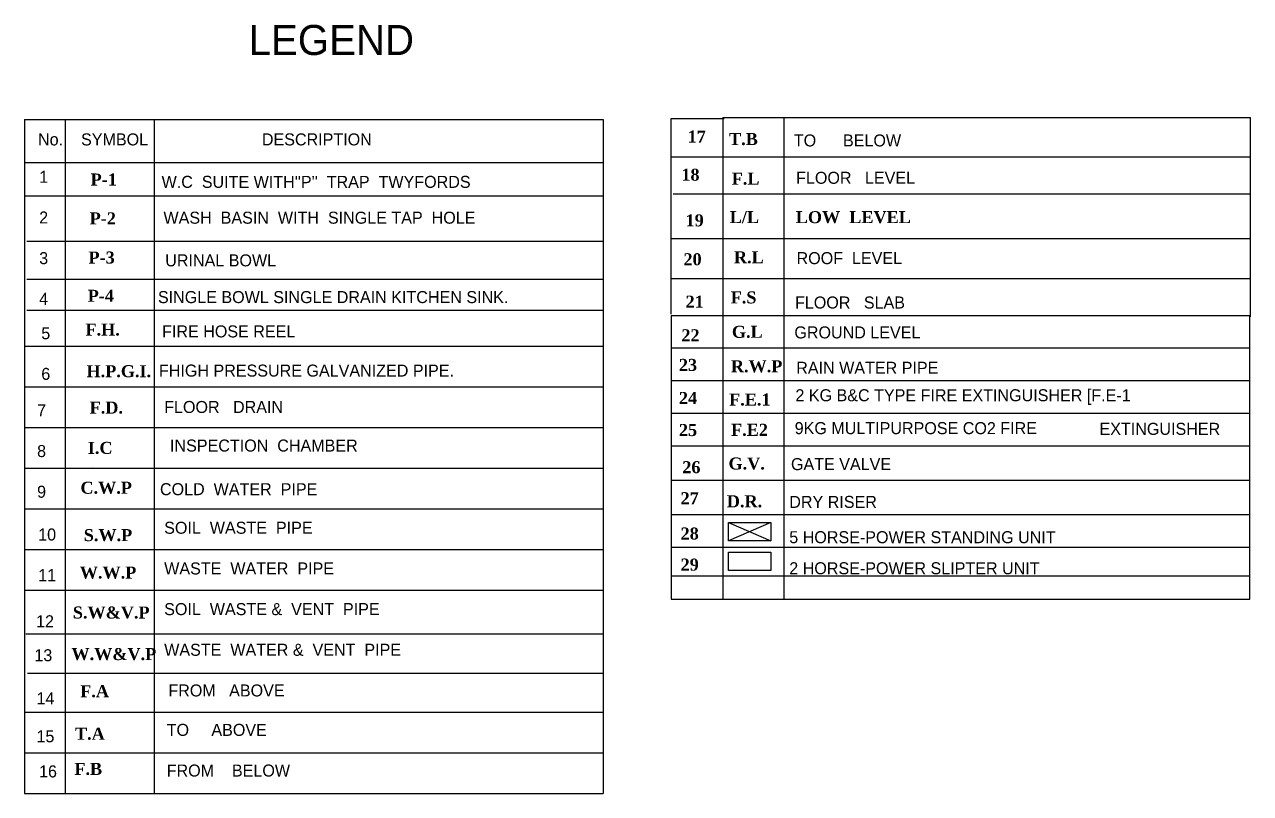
# Model space of a CAD drawing. Extents: x -2017610 to 288295, y -639251 to 250994.
# Drawn here: x 101052 to 175795, y -413387 to -366464 of the extents above; entities that cross this region are included whole.
import ezdxf

# ---------------------------------------------------------------- set-up
doc = ezdxf.new("R2010")
doc.units = 0
doc.header["$LTSCALE"] = 2
doc.header["$MEASUREMENT"] = 0
for name, color, linetype in [('COL', 6, 'CONTINUOUS'), ('LAY', 8, 'CONTINUOUS'), ('LEGEND', 8, 'CONTINUOUS'), ('TEXT3', 8, 'CONTINUOUS')]:
    doc.layers.add(name, color=color, linetype=linetype)

msp = doc.modelspace()

# ---------------------------------------------------------------- linework, layer by layer
at = {"layer": 'COL'}
for p, q in [((140593.9, -376804.7), (175762, -376804.7)), ((140450.3, -381965.7), (175762, -381965.7)), ((101131, -403646.6), (136339.3, -403646.6)), ((101230.8, -406038), (136339.3, -406038))]:
    msp.add_line(p, q, dxfattribs=at)
at = {"layer": 'LAY'}
for p, q in [((140469.7, -384136.4), (140469.7, -372190.5)), ((140469.7, -372190.5), (143708.6, -372190.5)), ((143627.2, -372136.5), (175794.7, -372136.5)), ((143627.2, -372136.5), (143627.2, -401529.6)), ((147341.6, -372136.5), (147341.6, -401529.6)), ((175794.7, -384296.1), (175794.7, -372136.5)), ((101052.1, -372254.5), (136339.3, -372254.5)), ((101052.1, -372254.5), (101052.1, -413387.1)), ((103521.5, -372254.5), (103521.5, -413387.1)), ((108948.1, -372254.5), (108948.1, -413387.1)), ((136339.3, -372254.5), (136339.3, -413387.1)), ((101052.1, -374882.3), (136339.3, -374882.3)), ((140474.7, -374544.3), (175762, -374544.3)), ((101052.1, -376919.4), (136339.3, -376919.4)), ((101198, -379683.9), (136339.3, -379683.9)), ((140474.7, -379528.3), (175762, -379528.3)), ((101198, -382012), (136339.3, -382012)), ((108948.1, -383381.9), (108948.1, -413387.1)), ((101198, -383903.5), (136339.3, -383903.5)), ((140474.7, -384214.7), (140474.7, -392216.1)), ((140474.7, -384214.7), (140474.7, -392216.1)), ((140474.7, -384214.7), (175762, -384214.7)), ((175759.6, -392216.1), (175762, -384214.7)), ((101052.1, -386086), (136339.3, -386086)), ((140474.7, -386202.4), (175761.4, -386202.4)), ((103521.5, -387462.2), (103521.5, -413387.1)), ((101052.1, -388567.9), (136339.3, -388567.9)), ((140474.7, -388190.1), (175760.8, -388190.1)), ((140474.7, -388295.1), (140474.7, -396296.5)), ((175759.6, -396296.5), (175762, -388295.1)), ((103521.5, -389570), (103521.5, -413387.1)), ((140474.7, -390177.8), (173429.3, -390177.8)), ((140474.7, -390177.8), (175760.2, -390177.8)), ((140474.7, -390402.8), (140474.7, -401529.6)), ((175758.7, -401529.6), (175762, -390402.8)), ((101052.1, -391049.9), (136339.3, -391049.9)), ((140474.7, -392165.5), (173429.3, -392165.5)), ((140474.7, -392165.5), (175759.6, -392165.5)), ((101052.1, -393531.8), (136339.3, -393531.8)), ((140474.7, -394258.2), (175760.2, -394258.2)), ((101052.1, -396013.7), (136339.3, -396013.7)), ((140474.7, -396365.9), (175760.2, -396365.9)), ((140474.7, -398353.6), (175759.6, -398353.6)), ((101052.1, -398495.6), (136339.3, -398495.6)), ((140474.7, -400096.5), (175759.6, -400096.5)), ((101052.1, -400977.5), (136339.3, -400977.5)), ((140474.7, -401529.6), (175759.6, -401529.6)), ((101052.1, -408423.2), (136339.3, -408423.2)), ((101052.1, -410905.2), (136339.3, -410905.2)), ((101052.1, -413387.1), (136339.3, -413387.1))]:
    msp.add_line(p, q, dxfattribs=at)
at = {"layer": 'LEGEND', "color": 1}
msp.add_line((105169.7, -393409.2), (105169.7, -393409.2), dxfattribs=at)
at = {"layer": 'TEXT3', "color": 233}
for p, q in [((143964.7, -396851.5), (146550.6, -396851.5)), ((143964.7, -396851.5), (146550.6, -397971.5)), ((143965.7, -397971.5), (143965.7, -396851.5)), ((146550.6, -396851.5), (143965.7, -397971.5)), ((146550.6, -396851.5), (146550.6, -397971.5)), ((146550.6, -397971.5), (143965.7, -397971.5))]:
    msp.add_line(p, q, dxfattribs=at)
at = {"layer": 'TEXT3', "color": 6}
for p, q in [((143964.7, -398655.8), (146550.6, -398655.8)), ((143965.7, -399775.8), (143965.7, -398655.8)), ((146550.6, -398655.8), (146550.6, -399775.8)), ((146550.6, -399775.8), (143965.7, -399775.8))]:
    msp.add_line(p, q, dxfattribs=at)

# ---------------------------------------------------------------- texts
at = {"layer": 'LEGEND'}
for s, height, p in [(' LEGEND', 1833.68, (114034.6, -368325.4)), ('No.', 733.47, (101875.6, -373842.5)), ('SYMBOL', 733.47, (104499.3, -373842.5)), ('DESCRIPTION', 733.471, (115522.2, -373842.5)), ('TO      BELOW', 733.471, (147954.8, -373905.7)), ('1', 733.5, (101946.9, -376124.3)), ("W.C  SUITE WITH''P''  TRAP  TWYFORDS", 733.471, (109409.7, -376432.3)), ('FLOOR   LEVEL', 733.471, (148094.5, -376185.6)), ('2', 733.5, (101946.9, -378606.2)), ('WASH  BASIN  WITH  SINGLE TAP  HOLE', 733.471, (109522.5, -378619.5)), ('3', 733.5, (101946.9, -381088.1)), ('URINAL BOWL', 733.471, (109632.1, -381223.2)), ('4', 733.5, (101946.9, -383570)), ('SINGLE BOWL SINGLE DRAIN KITCHEN SINK.', 733.471, (109186, -383463.7)), ('FIRE HOSE REEL', 733.471, (109440, -385557.5)), ('5', 733.5, (102074.9, -385668.2)), ('6', 733.5, (102074.9, -388150.1)), ('FHIGH PRESSURE GALVANIZED PIPE.', 733.471, (109249.5, -387948.9)), ('2 KG B&C TYPE FIRE EXTINGUISHER [F.E-1', 733.471, (148051.6, -389453.5)), ('7', 733.5, (101818.8, -390376.2)), ('FLOOR   DRAIN', 733.471, (109567, -390169.5)), ('9KG MULTIPURPOSE CO2 FIRE ', 733.471, (148007.3, -391460.5)), ('EXTINGUISHER', 733.471, (166590.4, -391503.2)), ('8', 733.5, (101818.8, -392858.1)), ('INSPECTION  CHAMBER', 733.471, (109922, -392523.5)), ('9', 733.5, (101818.8, -395340)), ('COLD  WATER  PIPE', 733.471, (109310.8, -395185)), ('SOIL  WASTE  PIPE', 733.471, (109567, -397539)), ('10', 733.47, (101884.6, -397949.8)), ('11', 733.47, (101884.6, -400431.8)), ('WASTE  WATER  PIPE', 733.471, (109567, -400020.9)), ('SOIL  WASTE &  VENT  PIPE', 733.471, (109567, -402502.9)), ('12', 733.47, (101756.6, -403245.7)), ('WASTE  WATER &  VENT  PIPE', 733.471, (109567, -404984.8)), ('13', 733.47, (101653.8, -405317.4)), ('14', 733.47, (101781.8, -407947.3)), ('FROM   ABOVE', 733.471, (109823.2, -407466.7)), ('15', 733.47, (101781.8, -410262.2)), ('TO     ABOVE', 733.471, (109720.4, -409870.4)), ('16', 733.47, (101938.8, -412404.3)), ('FROM    BELOW', 733.471, (109720.4, -412352.3))]:
    msp.add_text(s, height=height, dxfattribs=at).set_placement(p)
at = {"layer": 'LEGEND', "attachment_point": 1}
for s, insert, char_height, width in [('{\\fTimes New Roman|b1|i0|c0|p18;17}', (141482.8, -372934.1), 733.471, 3175.015), ('{\\fTimes New Roman|b1|i0|c0|p18;T.B}', (144005.2, -373085.8), 733.471, 5129.923), ('{\\fTimes New Roman|b1|i0|c0|p18;P-1}', (105082, -375556.1), 733.471, 9150.002), ('{\\fTimes New Roman|b1|i0|c0|p18;18}', (141098.6, -375262.1), 733.471, 2242.093), ('{\\fTimes New Roman|b1|i0|c0|p18;F.L}', (144166.8, -375502.2), 733.471, 5331.888), ('{\\fTimes New Roman|b1|i0|c0|p18;19}', (141354.7, -378048.4), 733.471, 2241.89), ('{\\fTimes New Roman|b1|i0|c0|p18;L/L}', (144046.2, -377850.9), 733.471, 4393.222), ('{\\fTimes New Roman|b1|i0|c0|p18;LOW  LEVEL}', (148073.2, -377853.1), 733.471, 29877.549), ('{\\fTimes New Roman|b1|i0|c0|p18;20}', (141226.6, -380422.5), 733.471, 2241.977), ('{\\fTimes New Roman|b1|i0|c0|p18;R.L}', (144303.7, -380299.2), 733.471, 3051.597), ('ROOF  LEVEL', (148120, -380353.6), 733.471, 23997.609), ('{\\fTimes New Roman|b1|i0|c0|p18;21}', (141354.7, -383009.4), 733.471, 1981.682), ('{\\fTimes New Roman|b1|i0|c0|p18;F.S}', (144105.6, -382750.5), 733.471, 2214.868), ('FLOOR   SLAB', (148026.8, -383060.9), 733.471, 24994.628), ('{\\fTimes New Roman|b1|i0|c0|p18;G.L}', (144179, -384849.1), 733.471, 2215.083), ('GROUND LEVEL', (147986, -384885.3), 733.471, 24994.254), ('{\\fTimes New Roman|b1|i0|c0|p18;22}', (141098.6, -385061.4), 733.471, 2241.89), ('{\\fTimes New Roman|b1|i0|c0|p18;23}', (140948.3, -386869.1), 733.471, 2242.17), ('{\\fTimes New Roman|b1|i0|c0|p18;R.W.P}', (144117.2, -386950.9), 733.471, 2214.821), ('RAIN WATER PIPE', (148101.9, -387045.1), 733.471, 24994.778), ('{\\fTimes New Roman|b1|i0|c0|p18;24}', (140948.3, -388887.6), 733.471, 2242.2), ('{\\fTimes New Roman|b1|i0|c0|p18;F.E.1}', (144009.1, -388982), 733.471, 2214.8), ('{\\fTimes New Roman|b1|i0|c0|p18;25}', (140948.3, -390841.4), 733.471, 2242), ('{\\fTimes New Roman|b1|i0|c0|p18;F.E2}', (144128, -390829.7), 733.471, 2214.8), ('{\\fTimes New Roman|b1|i0|c0|p18;I.C}', (104912.7, -391931.2), 733.471, 3150.66), ('{\\fTimes New Roman|b1|i0|c0|p18;26}', (141154.6, -393108.2), 733.471, 2242), ('{\\fTimes New Roman|b1|i0|c0|p18;G.V.}', (143972.7, -392885.8), 733.471, 2215), ('GATE VALVE', (147779.7, -392922), 733.47, 24994), ('{\\fTimes New Roman|b1|i0|c0|p18;C.W.P}', (104462.3, -394362.6), 733.471, 3473.806), ('{\\fTimes New Roman|b1|i0|c0|p18;27}', (141052, -395003.6), 733.471, 2242), ('{\\fTimes New Roman|b1|i0|c0|p18;D.R.}', (143870.1, -395191), 733.471, 2215), ('DRY RISER', (147677.1, -395227.3), 733.47, 24994), ('{\\fTimes New Roman|b1|i0|c0|p18;S.W.P}', (104664.5, -397254.1), 733.471, 3069.875), ('{\\fTimes New Roman|b1|i0|c0|p18;28}', (141052, -397157.5), 733.471, 2242), ('5 HORSE-POWER STANDING UNIT', (147677.1, -397381.1), 733.471, 24994), ('{\\fTimes New Roman|b1|i0|c0|p18;29}', (141052, -399052.9), 733.471, 2242), ('{\\fTimes New Roman|b1|i0|c0|p18;W.W.P}', (104422.3, -399539.8), 733.471, 3877.737), ('2 HORSE-POWER SLIPTER UNIT', (147677.1, -399276.6), 733.471, 24994), ('{\\fTimes New Roman|b1|i0|c0|p18;W.W&V.P}', (103913.7, -404512.8), 733.471, 4524.026), ('{\\fTimes New Roman|b1|i0|c0|p18;F.A}', (104448.6, -406780.1), 733.471, 3796.95), ('{\\fTimes New Roman|b1|i0|c0|p18;T.A}', (104130.1, -409374.1), 733.471, 4806.778), ('{\\fTimes New Roman|b1|i0|c0|p18;F.B}', (104088.9, -411519), 733.471, 4150.387)]:
    msp.add_mtext(s, dxfattribs=dict(at, insert=insert, char_height=char_height, width=width))
at = {"layer": 'LEGEND', "char_height": 733.471, "attachment_point": 1}
for s, insert in [('{\\fTimes New Roman|b1|i0|c0|p18;P-2}', (105022.8, -377926.1)), ('{\\fTimes New Roman|b1|i0|c0|p18;P-3}', (104950.4, -380317.3)), ('{\\fTimes New Roman|b1|i0|c0|p18;P-4}', (104902.7, -382652.3)), ('{\\fTimes New Roman|b1|i0|c0|p18;F.H.}', (104769.4, -384713.9)), ('{\\fTimes New Roman|b1|i0|c0|p18;H.P.G.I.}', (104832.9, -387251.8)), ('{\\fTimes New Roman|b1|i0|c0|p18;F.D.}', (105023.5, -389472.5)), ('{\\fTimes New Roman|b1|i0|c0|p18;S.W&V.P}', (103999.4, -401977))]:
    msp.add_mtext(s, dxfattribs=dict(at, insert=insert))

doc.saveas('drawing.dxf')
